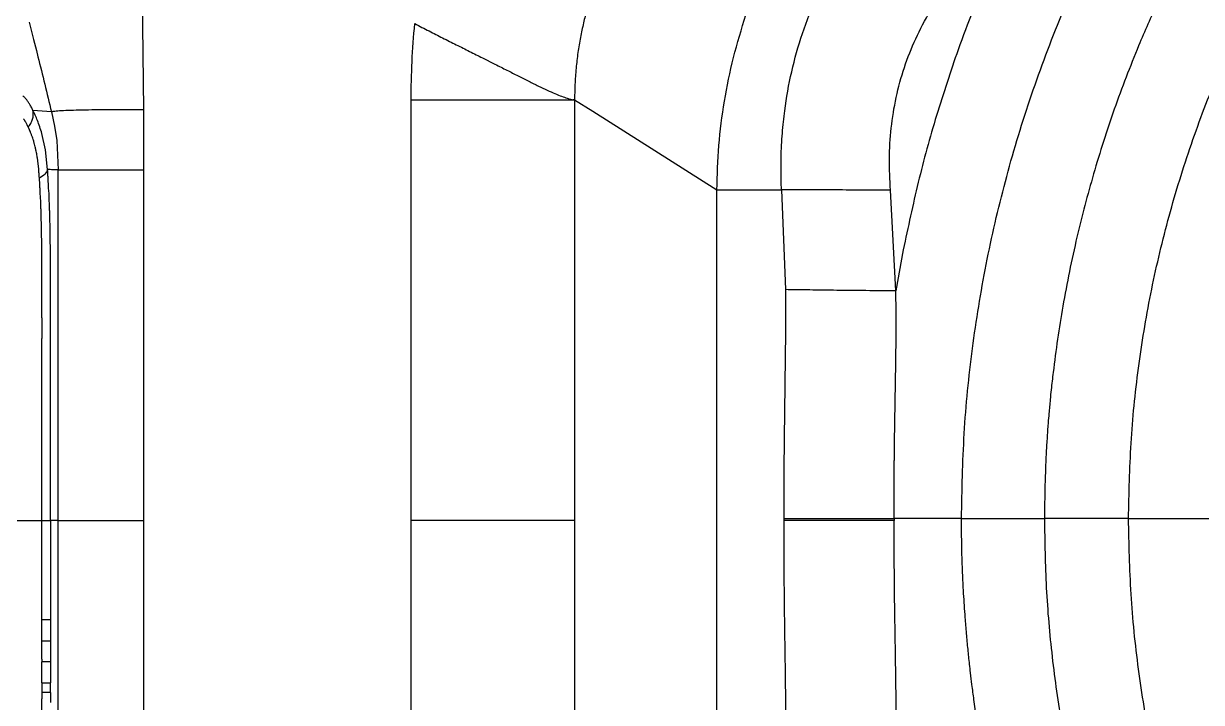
# Model space of a CAD drawing. Extents: x -51 to 27, y -13 to 136.
# Drawn here: x -30.97 to -20.89, y 44.26 to 50.06 of the extents above; entities that cross this region are included whole.
import ezdxf

# ---------------------------------------------------------------- set-up
doc = ezdxf.new("R2010")
doc.units = 0
doc.header["$MEASUREMENT"] = 0
doc.layers.add('GEOMETRY', color=2, linetype='Continuous', lineweight=25)

# ---------------------------------------------------------------- blocks, each defined once
blk = doc.blocks.new('2026 MONTERREY-BLOOM')
at = {"layer": 'GEOMETRY'}
for p, q in [((-18.285, -32.515), (-18.264, -34.387)), ((-19.243, -33.638), (-19.205, -33.787)), ((-19.205, -33.787), (-19.181, -33.88)), ((-19.181, -33.88), (-19.168, -33.933)), ((-15.363, -33.943), (-15.257, -33.997)), ((-15.974, -37.902), (-15.974, -34.302)), ((-14.577, -34.302), (-14.588, -34.301)), ((-14.576, -34.302), (-14.577, -34.302)), ((-14.576, -34.302), (-14.576, -37.902)), ((-14.576, -34.302), (-14.42, -34.4)), ((-19.053, -34.405), (-19.21, -34.394)), ((-19.053, -34.405), (-19.026, -34.528)), ((-18.264, -34.387), (-18.263, -34.902)), ((-14.42, -34.4), (-13.357, -35.073)), ((-19.251, -34.536), (-19.242, -34.555)), ((-19.242, -34.555), (-19.233, -34.576)), ((-19.026, -34.528), (-19.006, -34.651)), ((-19.103, -34.729), (-19.134, -34.589)), ((-19.006, -34.651), (-18.995, -34.902)), ((-19.085, -34.898), (-19.103, -34.729)), ((-19.161, -34.894), (-19.169, -34.825)), ((-18.995, -37.902), (-18.995, -34.902)), ((-18.263, -34.902), (-18.263, -37.902)), ((-19.077, -35.026), (-19.079, -34.995)), ((-19.076, -35.057), (-19.077, -35.026)), ((-19.073, -35.102), (-19.076, -35.057)), ((-13.357, -37.902), (-13.357, -35.073)), ((-12.805, -35.073), (-12.772, -35.926)), ((-11.826, -35.937), (-11.872, -35.074)), ((-19.062, -35.513), (-19.062, -35.462)), ((-19.061, -35.562), (-19.062, -35.513)), ((-19.061, -35.616), (-19.061, -35.562)), ((-19.06, -35.68), (-19.061, -35.616)), ((-11.763, -35.585), (-11.826, -35.937)), ((-19.06, -35.874), (-19.06, -35.818)), ((-19.134, -36.079), (-19.134, -35.977)), ((-19.134, -36.168), (-19.134, -36.079)), ((-19.06, -36.237), (-19.06, -36.136)), ((-19.06, -37.155), (-19.06, -36.99)), ((-12.786, -37.885), (-12.786, -37.902)), ((-11.842, -37.885), (-11.842, -37.902)), ((-19.346, -37.902), (-19.134, -37.902)), ((-19.134, -38.338), (-19.134, -37.902)), ((-19.06, -37.902), (-19.06, -38.747)), ((-18.995, -37.902), (-19.06, -37.902)), ((-18.995, -40.901), (-18.995, -37.902)), ((-18.263, -37.902), (-18.263, -40.901)), ((-15.974, -40.881), (-15.974, -37.902)), ((-14.576, -37.902), (-14.576, -41.501)), ((-13.357, -40.73), (-13.357, -37.902)), ((-19.134, -38.732), (-19.134, -38.338)), ((-19.134, -38.747), (-19.134, -38.732)), ((-19.134, -38.932), (-19.134, -38.747)), ((-19.06, -38.747), (-19.06, -38.932)), ((-19.134, -39.089), (-19.134, -38.932)), ((-19.06, -38.932), (-19.06, -39.111)), ((-19.134, -39.089), (-19.134, -39.111)), ((-19.134, -39.266), (-19.134, -39.111)), ((-19.06, -39.111), (-19.06, -39.291)), ((-19.134, -39.291), (-19.134, -39.266)), ((-19.134, -39.291), (-19.134, -39.349)), ((-19.06, -39.372), (-19.06, -39.291)), ((-19.134, -39.349), (-19.134, -39.372)), ((-19.134, -39.372), (-19.134, -39.427)), ((-19.06, -39.372), (-19.06, -39.458)), ((-19.134, -39.611), (-19.134, -39.427))]:
    blk.add_line(p, q, dxfattribs=at)
at = {"layer": 'GEOMETRY', "flags": 128}
for points in [[(-19.134, -35.977), (-19.134, -35.939), (-19.134, -35.9)], [(-19.134, -36.691), (-19.134, -36.517), (-19.134, -36.343)], [(-19.06, -36.676), (-19.06, -36.598), (-19.06, -36.518)], [(-19.06, -36.832), (-19.06, -36.754), (-19.06, -36.676)], [(-19.134, -37.902), (-19.134, -37.296), (-19.134, -36.691)], [(-19.06, -36.99), (-19.06, -36.91), (-19.06, -36.832)], [(-19.06, -37.902), (-19.06, -37.512), (-19.06, -37.155)]]:
    blk.add_lwpolyline(points, dxfattribs=at)
at = {"layer": 'GEOMETRY'}
for points, knots in [([(-36.643, -38.985), (-36.643, -38.748), (-36.643, -38.251), (-36.643, -37.496), (-36.643, -36.717), (-36.642, -35.938), (-36.641, -35.155), (-36.639, -34.37), (-36.634, -33.124), (-36.625, -31.427), (-36.601, -28.728), (-36.556, -25.487), (-36.48, -22.003), (-36.384, -18.826), (-36.269, -15.952), (-36.147, -13.557), (-36.022, -11.643), (-35.908, -10.209), (-35.804, -9.111), (-35.717, -8.347), (-35.671, -7.917), (-35.598, -7.493), (-35.491, -7.08), (-35.34, -6.644), (-35.136, -6.19), (-34.87, -5.728), (-34.56, -5.294), (-34.209, -4.894), (-33.819, -4.53), (-33.396, -4.207), (-32.942, -3.927), (-32.492, -3.708), (-32.054, -3.541), (-31.634, -3.42), (-31.199, -3.331), (-30.75, -3.28), (-30.3, -3.229), (-29.656, -3.161), (-28.817, -3.082), (-27.505, -2.975), (-25.921, -2.869), (-23.953, -2.762), (-21.876, -2.668), (-19.679, -2.587), (-17.251, -2.514), (-14.59, -2.452), (-11.706, -2.403), (-8.819, -2.37), (-5.936, -2.35), (-3.055, -2.342), (-0.598, -2.339), (1.446, -2.34), (3.092, -2.342), (4.754, -2.346), (6.416, -2.353), (8.055, -2.365), (10.408, -2.386), (13.481, -2.429), (16.974, -2.505), (20.148, -2.601), (23.011, -2.715), (25.395, -2.836), (27.307, -2.961), (28.741, -3.074), (29.84, -3.178), (30.606, -3.264), (31.038, -3.31), (31.463, -3.38), (31.877, -3.486), (32.314, -3.634), (32.769, -3.836), (33.232, -4.099), (33.668, -4.406), (34.07, -4.756), (34.436, -5.143), (34.762, -5.565), (35.044, -6.017), (35.279, -6.492), (35.464, -6.985), (35.602, -7.491), (35.683, -8.01), (35.739, -8.534), (35.815, -9.23), (35.897, -10.097), (36.005, -11.408), (36.112, -12.993), (36.24, -15.339), (36.362, -18.173), (36.465, -21.457), (36.54, -24.706), (36.591, -27.93), (36.621, -30.803), (36.636, -33.323), (36.641, -34.922), (36.642, -35.963), (36.643, -36.444), (36.643, -36.924), (36.643, -37.402), (36.643, -37.896), (36.643, -38.424), (36.643, -38.792), (36.643, -38.985)], [0, 0, 0, 0, 0.005138, 0.010771, 0.016381, 0.022015, 0.027673, 0.03335, 0.039042, 0.054682, 0.070145, 0.097582, 0.124946, 0.145709, 0.16651, 0.187309, 0.197707, 0.208103, 0.218498, 0.221609, 0.224784, 0.227857, 0.230942, 0.234019, 0.237865, 0.24171, 0.245555, 0.249401, 0.253246, 0.257092, 0.260938, 0.264783, 0.267936, 0.271088, 0.274241, 0.277546, 0.280882, 0.284062, 0.291597, 0.299143, 0.312612, 0.326021, 0.341866, 0.357701, 0.373696, 0.394533, 0.415407, 0.436247, 0.457116, 0.477921, 0.498728, 0.51038, 0.52225, 0.534405, 0.54642, 0.558287, 0.569942, 0.597446, 0.624936, 0.645697, 0.666299, 0.687058, 0.697455, 0.707849, 0.718242, 0.721382, 0.724571, 0.72765, 0.730727, 0.733804, 0.737651, 0.741498, 0.745344, 0.74919, 0.753036, 0.756881, 0.760725, 0.76457, 0.768352, 0.772136, 0.775907, 0.779727, 0.783559, 0.79109, 0.798621, 0.812071, 0.825537, 0.849567, 0.873561, 0.896782, 0.920041, 0.943476, 0.95907, 0.97468, 0.978164, 0.981639, 0.985104, 0.988563, 0.992016, 0.995816, 1, 1, 1, 1]), ([(-11.265, -37.885), (-11.26, -37.642), (-11.251, -37.156), (-11.178, -36.429), (-11.061, -35.709), (-10.897, -34.999), (-10.687, -34.3), (-10.433, -33.617), (-10.135, -32.951), (-9.795, -32.306), (-9.414, -31.685), (-8.994, -31.09), (-8.538, -30.521), (-8.204, -30.168), (-8.037, -29.992)], [0, 0, 0, 0, 0.0833988, 0.1667854, 0.2501597, 0.333522, 0.4168723, 0.5002108, 0.5835376, 0.6668528, 0.7501565, 0.8334489, 0.91673, 1, 1, 1, 1]), ([(-7.453, -30.41), (-7.499, -30.458), (-7.598, -30.558), (-7.751, -30.719), (-7.905, -30.889), (-8.052, -31.059), (-8.199, -31.236), (-8.359, -31.437), (-8.523, -31.656), (-8.642, -31.824), (-8.711, -31.924), (-8.739, -31.966), (-8.778, -32.024), (-8.829, -32.1), (-8.889, -32.194), (-8.947, -32.284), (-9.018, -32.399), (-9.096, -32.53), (-9.176, -32.668), (-9.235, -32.774), (-9.274, -32.846), (-9.309, -32.91), (-9.354, -32.994), (-9.452, -33.184), (-9.59, -33.469), (-9.775, -33.893), (-9.962, -34.38), (-10.137, -34.927), (-10.285, -35.489), (-10.401, -36.056), (-10.461, -36.469), (-10.489, -36.709), (-10.498, -36.786), (-10.507, -36.878), (-10.516, -36.973), (-10.522, -37.052), (-10.527, -37.107), (-10.53, -37.159), (-10.534, -37.219), (-10.538, -37.282), (-10.541, -37.339), (-10.544, -37.396), (-10.546, -37.461), (-10.549, -37.549), (-10.552, -37.656), (-10.554, -37.771), (-10.555, -37.849), (-10.555, -37.885)], [0, 0, 0, 0, 0.02396, 0.050836, 0.080327, 0.10677, 0.132119, 0.1632, 0.199706, 0.231068, 0.237402, 0.243476, 0.249291, 0.262801, 0.276595, 0.289486, 0.301474, 0.32536, 0.344582, 0.359138, 0.36903, 0.374257, 0.385639, 0.403238, 0.451634, 0.50003, 0.570092, 0.640062, 0.707392, 0.780081, 0.849043, 0.858071, 0.867092, 0.877117, 0.891665, 0.901237, 0.905833, 0.911623, 0.919952, 0.927638, 0.934682, 0.940397, 0.94837, 0.958202, 0.97201, 0.987002, 1, 1, 1, 1]), ([(-9.835, -37.885), (-9.831, -37.67), (-9.822, -37.24), (-9.757, -36.598), (-9.652, -35.961), (-9.505, -35.333), (-9.317, -34.716), (-9.09, -34.112), (-8.823, -33.525), (-8.518, -32.956), (-8.177, -32.408), (-7.8, -31.885), (-7.392, -31.385), (-7.093, -31.075), (-6.944, -30.921)], [0, 0, 0, 0, 0.083337, 0.166673, 0.250009, 0.333343, 0.416676, 0.500009, 0.583342, 0.666674, 0.750005, 0.833337, 0.916668, 1, 1, 1, 1]), ([(-10.731, -32.547), (-10.835, -32.764), (-11.042, -33.198), (-11.21, -33.648), (-11.294, -33.873)], [0, 0, 0, 0, 0.5, 1, 1, 1, 1]), ([(-12.805, -35.073), (-12.806, -35.055), (-12.807, -35.015), (-12.809, -34.951), (-12.809, -34.882), (-12.809, -34.816), (-12.807, -34.753), (-12.804, -34.677), (-12.798, -34.589), (-12.789, -34.491), (-12.769, -34.315), (-12.723, -34.06), (-12.631, -33.733), (-12.508, -33.416), (-12.4, -33.201), (-12.329, -33.077), (-12.308, -33.04), (-12.286, -33.004), (-12.26, -32.963), (-12.222, -32.903), (-12.181, -32.842), (-12.144, -32.79), (-12.119, -32.755), (-12.096, -32.723), (-12.073, -32.692), (-12.051, -32.664), (-12.031, -32.639), (-12.014, -32.616), (-11.999, -32.598), (-11.988, -32.583), (-11.976, -32.57), (-11.969, -32.561), (-11.966, -32.557)], [0, 0, 0, 0, 0.019277, 0.045168, 0.070792, 0.095211, 0.117537, 0.140955, 0.178864, 0.215228, 0.25004, 0.375038, 0.500036, 0.625033, 0.750031, 0.766061, 0.781821, 0.797313, 0.812536, 0.836124, 0.875038, 0.894387, 0.906287, 0.922886, 0.937538, 0.948844, 0.962665, 0.97275, 0.980466, 0.988134, 0.993972, 1, 1, 1, 1]), ([(-11.872, -35.074), (-11.877, -34.985), (-11.887, -34.808), (-11.87, -34.543), (-11.828, -34.28), (-11.758, -34.024), (-11.66, -33.776), (-11.536, -33.541), (-11.389, -33.318), (-11.275, -33.183), (-11.217, -33.115)], [0, 0, 0, 0, 0.124983, 0.249957, 0.374969, 0.499982, 0.623686, 0.750006, 0.875018, 1, 1, 1, 1]), ([(-14.466, -33.513), (-14.476, -33.551), (-14.497, -33.628), (-14.514, -33.711), (-14.523, -33.752)], [0, 0, 0, 0, 0.500002, 1, 1, 1, 1]), ([(-15.974, -34.302), (-15.973, -34.193), (-15.97, -33.975), (-15.952, -33.758), (-15.943, -33.65)], [0, 0, 0, 0, 0.500037, 1, 1, 1, 1]), ([(-13.357, -35.073), (-13.354, -34.946), (-13.347, -34.692), (-13.297, -34.313), (-13.222, -33.938), (-13.147, -33.695), (-13.109, -33.574)], [0, 0, 0, 0, 0.2500005, 0.5000014, 0.7500018, 1, 1, 1, 1]), ([(-14.523, -33.752), (-14.531, -33.795), (-14.546, -33.88), (-14.556, -33.97), (-14.561, -34.015)], [0, 0, 0, 0, 0.500006, 1, 1, 1, 1]), ([(-15.705, -33.772), (-15.666, -33.792), (-15.587, -33.831), (-15.511, -33.869), (-15.474, -33.888)], [0, 0, 0, 0, 0.4999985, 1, 1, 1, 1]), ([(-19.168, -33.933), (-19.148, -34.011), (-19.11, -34.167), (-19.072, -34.326), (-19.053, -34.405)], [0, 0, 0, 0, 0.500925, 1, 1, 1, 1]), ([(-11.294, -33.873), (-11.357, -34.06), (-11.484, -34.434), (-11.64, -35.006), (-11.722, -35.392), (-11.763, -35.585)], [0, 0, 0, 0, 0.333333, 0.666667, 1, 1, 1, 1]), ([(-14.561, -34.015), (-14.565, -34.061), (-14.573, -34.153), (-14.575, -34.248), (-14.576, -34.295)], [0, 0, 0, 0, 0.5000253, 1, 1, 1, 1]), ([(-19.284, -34.28), (-19.286, -34.278), (-19.291, -34.274), (-19.295, -34.27), (-19.297, -34.268)], [0, 0, 0, 0, 0.507981, 1, 1, 1, 1]), ([(-14.884, -34.184), (-14.859, -34.196), (-14.808, -34.22), (-14.765, -34.239), (-14.744, -34.248)], [0, 0, 0, 0, 0.500004, 1, 1, 1, 1]), ([(-14.744, -34.248), (-14.724, -34.257), (-14.684, -34.274), (-14.654, -34.283), (-14.639, -34.288)], [0, 0, 0, 0, 0.500003, 1, 1, 1, 1]), ([(-19.271, -34.294), (-19.273, -34.292), (-19.278, -34.287), (-19.282, -34.282), (-19.284, -34.28)], [0, 0, 0, 0, 0.502869, 1, 1, 1, 1]), ([(-19.256, -34.313), (-19.258, -34.31), (-19.263, -34.303), (-19.268, -34.297), (-19.271, -34.294)], [0, 0, 0, 0, 0.497364, 1, 1, 1, 1]), ([(-19.24, -34.336), (-19.243, -34.332), (-19.248, -34.324), (-19.253, -34.317), (-19.256, -34.313)], [0, 0, 0, 0, 0.491255, 1, 1, 1, 1]), ([(-19.225, -34.363), (-19.228, -34.358), (-19.233, -34.348), (-19.238, -34.34), (-19.24, -34.336)], [0, 0, 0, 0, 0.48492, 1, 1, 1, 1]), ([(-19.21, -34.394), (-19.212, -34.389), (-19.218, -34.377), (-19.222, -34.368), (-19.225, -34.363)], [0, 0, 0, 0, 0.4797224, 1, 1, 1, 1]), ([(-14.576, -34.295), (-14.576, -34.296), (-14.576, -34.299), (-14.576, -34.301), (-14.576, -34.302)], [0, 0, 0, 0, 0.5, 1, 1, 1, 1]), ([(-19.283, -34.475), (-19.284, -34.473), (-19.287, -34.47), (-19.289, -34.466), (-19.291, -34.464)], [0, 0, 0, 0, 0.50019, 1, 1, 1, 1]), ([(-19.251, -34.536), (-19.243, -34.526), (-19.228, -34.504), (-19.213, -34.468), (-19.206, -34.431), (-19.209, -34.407), (-19.21, -34.394)], [0, 0, 0, 0, 0.250083, 0.500102, 0.7501, 1, 1, 1, 1]), ([(-19.134, -34.589), (-19.14, -34.57), (-19.152, -34.531), (-19.171, -34.479), (-19.191, -34.433), (-19.203, -34.407), (-19.21, -34.394)], [0, 0, 0, 0, 0.246767, 0.499989, 0.749978, 1, 1, 1, 1]), ([(-18.79, -34.39), (-18.824, -34.391), (-18.892, -34.393), (-18.969, -34.396), (-19.028, -34.401), (-19.044, -34.404), (-19.053, -34.405)], [0, 0, 0, 0, 0.246527, 0.493472, 0.743385, 1, 1, 1, 1]), ([(-18.264, -34.387), (-18.313, -34.387), (-18.411, -34.387), (-18.55, -34.387), (-18.679, -34.388), (-18.753, -34.39), (-18.79, -34.39)], [0, 0, 0, 0, 0.255958, 0.507075, 0.754732, 1, 1, 1, 1]), ([(-19.276, -34.487), (-19.277, -34.485), (-19.279, -34.481), (-19.282, -34.477), (-19.283, -34.475)], [0, 0, 0, 0, 0.500032, 1, 1, 1, 1]), ([(-19.262, -34.511), (-19.264, -34.507), (-19.269, -34.498), (-19.273, -34.49), (-19.276, -34.487)], [0, 0, 0, 0, 0.48406, 1, 1, 1, 1]), ([(-19.251, -34.536), (-19.253, -34.532), (-19.256, -34.523), (-19.26, -34.515), (-19.262, -34.511)], [0, 0, 0, 0, 0.4811297, 1, 1, 1, 1]), ([(-19.191, -34.704), (-19.193, -34.697), (-19.196, -34.685), (-19.2, -34.671), (-19.202, -34.664), (-19.203, -34.66), (-19.203, -34.659), (-19.205, -34.652), (-19.21, -34.639), (-19.213, -34.628), (-19.215, -34.622)], [0, 0, 0, 0, 0.249996, 0.407833, 0.500001, 0.50255, 0.520663, 0.569229, 0.750004, 1, 1, 1, 1]), ([(-19.169, -34.825), (-19.17, -34.814), (-19.173, -34.796), (-19.176, -34.776), (-19.178, -34.762), (-19.181, -34.749), (-19.185, -34.729), (-19.189, -34.714), (-19.191, -34.704)], [0, 0, 0, 0, 0.249992, 0.408884, 0.500001, 0.586401, 0.750008, 1, 1, 1, 1]), ([(-19.158, -34.932), (-19.159, -34.926), (-19.16, -34.913), (-19.161, -34.901), (-19.161, -34.894)], [0, 0, 0, 0, 0.500023, 1, 1, 1, 1]), ([(-19.155, -34.972), (-19.156, -34.965), (-19.157, -34.952), (-19.158, -34.939), (-19.158, -34.932)], [0, 0, 0, 0, 0.499651, 1, 1, 1, 1]), ([(-19.085, -34.898), (-19.091, -34.911), (-19.102, -34.939), (-19.137, -34.961), (-19.155, -34.972)], [0, 0, 0, 0, 0.499995, 1, 1, 1, 1]), ([(-19.154, -34.98), (-19.155, -34.979), (-19.155, -34.976), (-19.155, -34.973), (-19.155, -34.972)], [0, 0, 0, 0, 0.499924, 1, 1, 1, 1]), ([(-19.083, -34.927), (-19.083, -34.922), (-19.084, -34.912), (-19.085, -34.902), (-19.085, -34.898)], [0, 0, 0, 0, 0.500022, 1, 1, 1, 1]), ([(-19.079, -34.995), (-19.079, -34.989), (-19.08, -34.98), (-19.081, -34.968), (-19.082, -34.951), (-19.082, -34.938), (-19.083, -34.927)], [0, 0, 0, 0, 0.250001, 0.413474, 0.500004, 1, 1, 1, 1]), ([(-19.153, -34.993), (-19.153, -34.991), (-19.154, -34.987), (-19.154, -34.982), (-19.154, -34.98)], [0, 0, 0, 0, 0.499848, 1, 1, 1, 1]), ([(-19.152, -35.016), (-19.152, -35.012), (-19.153, -35.005), (-19.153, -34.997), (-19.153, -34.993)], [0, 0, 0, 0, 0.5004243, 1, 1, 1, 1]), ([(-19.151, -35.042), (-19.151, -35.038), (-19.151, -35.029), (-19.152, -35.02), (-19.152, -35.016)], [0, 0, 0, 0, 0.499797, 1, 1, 1, 1]), ([(-19.149, -35.082), (-19.149, -35.075), (-19.15, -35.062), (-19.15, -35.049), (-19.151, -35.042)], [0, 0, 0, 0, 0.499848, 1, 1, 1, 1]), ([(-11.872, -35.074), (-11.957, -35.074), (-12.128, -35.074), (-12.375, -35.073), (-12.607, -35.073), (-12.739, -35.073), (-12.805, -35.073)], [0, 0, 0, 0, 0.2499999, 0.5, 0.7500001, 1, 1, 1, 1]), ([(-19.147, -35.122), (-19.147, -35.115), (-19.148, -35.102), (-19.148, -35.089), (-19.149, -35.082)], [0, 0, 0, 0, 0.50093, 1, 1, 1, 1]), ([(-19.143, -35.199), (-19.143, -35.186), (-19.144, -35.16), (-19.146, -35.134), (-19.147, -35.122)], [0, 0, 0, 0, 0.515398, 1, 1, 1, 1]), ([(-19.07, -35.182), (-19.07, -35.175), (-19.071, -35.164), (-19.071, -35.151), (-19.072, -35.131), (-19.073, -35.115), (-19.073, -35.102)], [0, 0, 0, 0, 0.2500245, 0.4119423, 0.5000133, 1, 1, 1, 1]), ([(-19.141, -35.241), (-19.142, -35.234), (-19.142, -35.22), (-19.143, -35.206), (-19.143, -35.199)], [0, 0, 0, 0, 0.501462, 1, 1, 1, 1]), ([(-19.14, -35.282), (-19.14, -35.275), (-19.141, -35.261), (-19.141, -35.247), (-19.141, -35.241)], [0, 0, 0, 0, 0.501624, 1, 1, 1, 1]), ([(-19.067, -35.266), (-19.067, -35.252), (-19.068, -35.224), (-19.069, -35.196), (-19.07, -35.182)], [0, 0, 0, 0, 0.5, 1, 1, 1, 1]), ([(-19.064, -35.36), (-19.065, -35.352), (-19.065, -35.339), (-19.065, -35.324), (-19.066, -35.316), (-19.066, -35.298), (-19.067, -35.282), (-19.067, -35.266)], [0, 0, 0, 0, 0.250019, 0.421696, 0.472461, 0.500009, 1, 1, 1, 1]), ([(-19.139, -35.318), (-19.139, -35.312), (-19.14, -35.3), (-19.14, -35.288), (-19.14, -35.282)], [0, 0, 0, 0, 0.501558, 1, 1, 1, 1]), ([(-19.137, -35.381), (-19.138, -35.37), (-19.138, -35.349), (-19.139, -35.328), (-19.139, -35.318)], [0, 0, 0, 0, 0.5029272, 1, 1, 1, 1]), ([(-19.062, -35.462), (-19.063, -35.453), (-19.063, -35.439), (-19.063, -35.422), (-19.064, -35.397), (-19.064, -35.377), (-19.064, -35.36)], [0, 0, 0, 0, 0.250021, 0.414627, 0.500011, 1, 1, 1, 1]), ([(-19.136, -35.454), (-19.136, -35.442), (-19.136, -35.418), (-19.137, -35.393), (-19.137, -35.381)], [0, 0, 0, 0, 0.49825, 1, 1, 1, 1]), ([(-19.135, -35.537), (-19.135, -35.523), (-19.135, -35.509), (-19.135, -35.495), (-19.135, -35.493), (-19.136, -35.486), (-19.136, -35.473), (-19.136, -35.461), (-19.136, -35.454)], [0, 0, 0, 0, 0.5, 0.502134, 0.519321, 0.567407, 0.75, 1, 1, 1, 1]), ([(-19.135, -35.59), (-19.135, -35.581), (-19.135, -35.563), (-19.135, -35.546), (-19.135, -35.537)], [0, 0, 0, 0, 0.500024, 1, 1, 1, 1]), ([(-19.135, -35.619), (-19.135, -35.614), (-19.135, -35.605), (-19.135, -35.595), (-19.135, -35.59)], [0, 0, 0, 0, 0.500081, 1, 1, 1, 1]), ([(-19.134, -35.706), (-19.134, -35.692), (-19.134, -35.663), (-19.135, -35.634), (-19.135, -35.619)], [0, 0, 0, 0, 0.499901, 1, 1, 1, 1]), ([(-19.06, -35.818), (-19.06, -35.795), (-19.06, -35.749), (-19.06, -35.703), (-19.06, -35.68)], [0, 0, 0, 0, 0.5, 1, 1, 1, 1]), ([(-19.134, -35.82), (-19.134, -35.801), (-19.134, -35.763), (-19.134, -35.725), (-19.134, -35.706)], [0, 0, 0, 0, 0.496196, 1, 1, 1, 1]), ([(-19.134, -35.9), (-19.134, -35.887), (-19.134, -35.86), (-19.134, -35.833), (-19.134, -35.82)], [0, 0, 0, 0, 0.499037, 1, 1, 1, 1]), ([(-19.06, -35.92), (-19.06, -35.912), (-19.06, -35.897), (-19.06, -35.882), (-19.06, -35.874)], [0, 0, 0, 0, 0.480802, 1, 1, 1, 1]), ([(-19.06, -36.026), (-19.06, -36.006), (-19.06, -35.971), (-19.06, -35.935), (-19.06, -35.92)], [0, 0, 0, 0, 0.560858, 1, 1, 1, 1]), ([(-12.772, -35.926), (-12.771, -35.979), (-12.77, -36.078), (-12.77, -36.233), (-12.772, -36.39), (-12.774, -36.551), (-12.776, -36.71), (-12.778, -36.868), (-12.78, -37.033), (-12.782, -37.201), (-12.784, -37.36), (-12.784, -37.517), (-12.785, -37.689), (-12.786, -37.815), (-12.786, -37.885)], [0, 0, 0, 0, 0.081139, 0.152317, 0.237194, 0.320941, 0.399915, 0.479929, 0.563161, 0.652185, 0.736916, 0.806617, 0.892972, 1, 1, 1, 1]), ([(-11.826, -35.937), (-11.912, -35.936), (-12.083, -35.935), (-12.333, -35.932), (-12.569, -35.929), (-12.704, -35.927), (-12.772, -35.926)], [0, 0, 0, 0, 0.25, 0.5, 0.75, 1, 1, 1, 1]), ([(-11.842, -37.885), (-11.841, -37.723), (-11.841, -37.555), (-11.839, -37.346), (-11.837, -37.184), (-11.833, -36.914), (-11.828, -36.653), (-11.826, -36.491), (-11.823, -36.279), (-11.824, -36.1), (-11.826, -35.937)], [0, 0, 0, 0, 0.2500052, 0.2579255, 0.3216736, 0.5000109, 0.6731051, 0.7235987, 0.7500162, 1, 1, 1, 1]), ([(-19.06, -36.085), (-19.06, -36.076), (-19.06, -36.056), (-19.06, -36.036), (-19.06, -36.026)], [0, 0, 0, 0, 0.490405, 1, 1, 1, 1]), ([(-19.134, -36.168), (-19.134, -36.182), (-19.134, -36.211), (-19.134, -36.241), (-19.134, -36.257)], [0, 0, 0, 0, 0.455898, 1, 1, 1, 1]), ([(-19.06, -36.136), (-19.06, -36.128), (-19.06, -36.111), (-19.06, -36.094), (-19.06, -36.085)], [0, 0, 0, 0, 0.477076, 1, 1, 1, 1]), ([(-19.134, -36.257), (-19.134, -36.271), (-19.134, -36.3), (-19.134, -36.329), (-19.134, -36.343)], [0, 0, 0, 0, 0.506905, 1, 1, 1, 1]), ([(-19.06, -36.356), (-19.06, -36.336), (-19.06, -36.297), (-19.06, -36.257), (-19.06, -36.237)], [0, 0, 0, 0, 0.4929002, 1, 1, 1, 1]), ([(-19.06, -36.441), (-19.06, -36.428), (-19.06, -36.399), (-19.06, -36.371), (-19.06, -36.356)], [0, 0, 0, 0, 0.460679, 1, 1, 1, 1]), ([(-19.06, -36.518), (-19.06, -36.504), (-19.06, -36.479), (-19.06, -36.453), (-19.06, -36.441)], [0, 0, 0, 0, 0.522287, 1, 1, 1, 1]), ([(-11.265, -37.885), (-11.361, -37.885), (-11.553, -37.885), (-11.745, -37.885), (-11.842, -37.885)], [0, 0, 0, 0, 0.5004576, 1, 1, 1, 1]), ([(-8.037, -45.778), (-8.066, -45.748), (-8.128, -45.684), (-8.211, -45.597), (-8.296, -45.506), (-8.388, -45.405), (-8.491, -45.288), (-8.584, -45.18), (-8.656, -45.094), (-8.71, -45.029), (-8.76, -44.966), (-8.814, -44.899), (-8.874, -44.823), (-8.989, -44.676), (-9.152, -44.457), (-9.361, -44.155), (-9.587, -43.806), (-9.82, -43.411), (-10.049, -42.982), (-10.251, -42.563), (-10.419, -42.173), (-10.538, -41.867), (-10.628, -41.62), (-10.703, -41.401), (-10.785, -41.143), (-10.863, -40.871), (-10.935, -40.596), (-10.998, -40.327), (-11.056, -40.051), (-11.101, -39.807), (-11.134, -39.596), (-11.157, -39.443), (-11.174, -39.315), (-11.186, -39.213), (-11.198, -39.113), (-11.209, -39.001), (-11.222, -38.868), (-11.232, -38.743), (-11.24, -38.628), (-11.247, -38.517), (-11.253, -38.406), (-11.257, -38.306), (-11.259, -38.24), (-11.261, -38.194), (-11.262, -38.147), (-11.263, -38.079), (-11.264, -38.004), (-11.265, -37.938), (-11.265, -37.901), (-11.265, -37.885)], [0, 0, 0, 0, 0.014351, 0.030443, 0.041173, 0.057276, 0.077187, 0.094646, 0.106176, 0.11578, 0.123458, 0.133781, 0.145278, 0.156775, 0.197836, 0.238896, 0.282612, 0.340597, 0.396156, 0.44929, 0.499999, 0.541946, 0.561847, 0.590246, 0.621434, 0.654612, 0.687198, 0.719082, 0.749189, 0.784197, 0.804232, 0.822293, 0.837148, 0.848797, 0.857239, 0.871923, 0.88729, 0.903271, 0.914889, 0.926812, 0.941206, 0.953243, 0.961032, 0.963876, 0.968947, 0.977275, 0.987164, 0.994641, 1, 1, 1, 1]), ([(-9.835, -37.885), (-9.914, -37.885), (-10.074, -37.885), (-10.315, -37.885), (-10.475, -37.885), (-10.555, -37.885)], [0, 0, 0, 0, 0.333666, 0.666832, 1, 1, 1, 1]), ([(-10.555, -37.885), (-10.552, -38.083), (-10.546, -38.478), (-10.494, -39.069), (-10.41, -39.664), (-10.29, -40.263), (-10.136, -40.851), (-9.955, -41.408), (-9.793, -41.829), (-9.665, -42.13), (-9.578, -42.322), (-9.49, -42.508), (-9.401, -42.686), (-9.312, -42.857), (-9.222, -43.021), (-9.139, -43.167), (-9.063, -43.297), (-8.993, -43.411), (-8.925, -43.521), (-8.857, -43.627), (-8.776, -43.75), (-8.679, -43.893), (-8.569, -44.049), (-8.464, -44.192), (-8.37, -44.315), (-8.29, -44.418), (-8.224, -44.502), (-8.15, -44.593), (-8.058, -44.703), (-7.96, -44.818), (-7.88, -44.908), (-7.823, -44.971), (-7.763, -45.036), (-7.691, -45.113), (-7.609, -45.198), (-7.529, -45.281), (-7.477, -45.334), (-7.453, -45.359)], [0, 0, 0, 0, 0.0713756, 0.1427516, 0.2141274, 0.288582, 0.3630855, 0.4335488, 0.4999723, 0.5261562, 0.5515987, 0.5762998, 0.6002594, 0.6234776, 0.6459543, 0.6676895, 0.684247, 0.7003467, 0.7159887, 0.7311728, 0.7458991, 0.7690531, 0.7934088, 0.8148821, 0.833473, 0.8491814, 0.8620074, 0.871951, 0.8916667, 0.9137793, 0.9264366, 0.9349427, 0.9447325, 0.9585493, 0.9728571, 0.9873728, 1, 1, 1, 1]), ([(-6.944, -44.849), (-7.093, -44.695), (-7.391, -44.386), (-7.799, -43.887), (-8.175, -43.365), (-8.516, -42.818), (-8.821, -42.249), (-9.088, -41.662), (-9.316, -41.058), (-9.504, -40.441), (-9.651, -39.812), (-9.756, -39.174), (-9.822, -38.531), (-9.831, -38.1), (-9.835, -37.885)], [0, 0, 0, 0, 0.08315, 0.166332, 0.249548, 0.332797, 0.416079, 0.499395, 0.582744, 0.666127, 0.749544, 0.832995, 0.916481, 1, 1, 1, 1]), ([(-12.786, -37.902), (-12.786, -37.954), (-12.786, -38.044), (-12.785, -38.18), (-12.785, -38.307), (-12.784, -38.441), (-12.782, -38.578), (-12.781, -38.717), (-12.779, -38.854), (-12.777, -38.985), (-12.775, -39.117), (-12.773, -39.239), (-12.772, -39.361), (-12.77, -39.478), (-12.77, -39.6), (-12.77, -39.722), (-12.771, -39.804), (-12.772, -39.844)], [0, 0, 0, 0, 0.0802706, 0.1398125, 0.2096136, 0.2767927, 0.3471866, 0.4209001, 0.4902876, 0.5599698, 0.622815, 0.6934718, 0.748923, 0.8118681, 0.8743426, 0.9371885, 1, 1, 1, 1]), ([(-11.826, -39.833), (-11.825, -39.787), (-11.823, -39.695), (-11.823, -39.563), (-11.824, -39.424), (-11.826, -39.285), (-11.828, -39.141), (-11.83, -39.003), (-11.833, -38.85), (-11.835, -38.688), (-11.838, -38.527), (-11.839, -38.375), (-11.84, -38.221), (-11.841, -38.061), (-11.841, -37.953), (-11.842, -37.902)], [0, 0, 0, 0, 0.070579, 0.142866, 0.205627, 0.286404, 0.358514, 0.429709, 0.499999, 0.597572, 0.680899, 0.75, 0.833333, 0.919655, 1, 1, 1, 1])]:
    blk.add_open_spline(points, degree=3, knots=knots, dxfattribs=at)
for points in [[(-15.943, -33.65), (-15.922, -33.661), (-15.882, -33.682), (-15.841, -33.703), (-15.821, -33.713)], [(-15.821, -33.713), (-15.801, -33.723), (-15.763, -33.743), (-15.724, -33.762), (-15.705, -33.772)], [(-15.474, -33.888), (-15.455, -33.897), (-15.418, -33.916), (-15.382, -33.934), (-15.363, -33.943)], [(-15.257, -33.997), (-15.239, -34.006), (-15.205, -34.023), (-15.171, -34.04), (-15.155, -34.048)], [(-15.155, -34.048), (-15.138, -34.056), (-15.106, -34.073), (-15.075, -34.088), (-15.059, -34.096)], [(-15.059, -34.096), (-15.044, -34.104), (-15.012, -34.12), (-14.982, -34.135), (-14.967, -34.143)], [(-14.967, -34.143), (-14.953, -34.15), (-14.924, -34.164), (-14.898, -34.177), (-14.884, -34.184)], [(-15.974, -34.302), (-15.889, -34.302), (-15.719, -34.302), (-15.475, -34.302), (-15.247, -34.302), (-15.043, -34.302), (-14.869, -34.302), (-14.73, -34.302), (-14.627, -34.302), (-14.594, -34.302), (-14.577, -34.302)], [(-14.639, -34.288), (-14.634, -34.29), (-14.624, -34.293), (-14.615, -34.296), (-14.611, -34.297)], [(-14.611, -34.297), (-14.606, -34.298), (-14.598, -34.3), (-14.592, -34.301), (-14.588, -34.301)], [(-19.215, -34.622), (-19.218, -34.614), (-19.224, -34.598), (-19.23, -34.583), (-19.233, -34.576)], [(-18.995, -34.902), (-19.01, -34.902), (-19.04, -34.901), (-19.07, -34.899), (-19.085, -34.898)], [(-18.995, -34.902), (-18.987, -34.902), (-18.971, -34.902), (-18.918, -34.902), (-18.846, -34.902), (-18.755, -34.902), (-18.648, -34.902), (-18.527, -34.902), (-18.398, -34.902), (-18.308, -34.902), (-18.263, -34.902)], [(-13.357, -35.073), (-13.338, -35.073), (-13.3, -35.073), (-13.179, -35.073), (-13.018, -35.073), (-12.876, -35.073), (-12.805, -35.073)], [(-12.786, -37.885), (-12.719, -37.885), (-12.584, -37.885), (-12.349, -37.885), (-12.099, -37.885), (-11.927, -37.885), (-11.842, -37.885)], [(-11.265, -37.885), (-11.147, -37.885), (-10.91, -37.885), (-10.673, -37.885), (-10.555, -37.885)], [(-9.835, -37.885), (-9.709, -37.885), (-9.457, -37.885), (-9.205, -37.885), (-9.079, -37.885)], [(-19.134, -37.902), (-19.115, -37.902), (-19.078, -37.902), (-19.066, -37.902), (-19.06, -37.902)], [(-18.995, -37.902), (-18.987, -37.902), (-18.971, -37.902), (-18.918, -37.902), (-18.846, -37.902), (-18.755, -37.902), (-18.648, -37.902), (-18.527, -37.902), (-18.398, -37.902), (-18.308, -37.902), (-18.263, -37.902)], [(-14.576, -37.902), (-14.592, -37.902), (-14.624, -37.902), (-14.727, -37.902), (-14.865, -37.902), (-15.04, -37.902), (-15.244, -37.902), (-15.472, -37.902), (-15.718, -37.902), (-15.889, -37.902), (-15.974, -37.902)], [(-11.842, -37.902), (-11.927, -37.902), (-12.099, -37.902), (-12.349, -37.902), (-12.584, -37.902), (-12.719, -37.902), (-12.786, -37.902)], [(-19.134, -38.747), (-19.115, -38.747), (-19.078, -38.747), (-19.066, -38.747), (-19.06, -38.747)], [(-19.134, -38.932), (-19.115, -38.932), (-19.078, -38.932), (-19.066, -38.932), (-19.06, -38.932)], [(-19.06, -39.111), (-19.066, -39.111), (-19.078, -39.111), (-19.115, -39.111), (-19.134, -39.111)], [(-19.134, -39.291), (-19.115, -39.291), (-19.078, -39.291), (-19.066, -39.291), (-19.06, -39.291)], [(-19.06, -39.372), (-19.066, -39.372), (-19.078, -39.372), (-19.115, -39.372), (-19.134, -39.372)]]:
    blk.add_open_spline(points, degree=3, dxfattribs=at)

msp = doc.modelspace()

# ---------------------------------------------------------------- block references
msp.add_blockref('2026 MONTERREY-BLOOM', (-11.682, 83.714))

doc.saveas('drawing.dxf')
